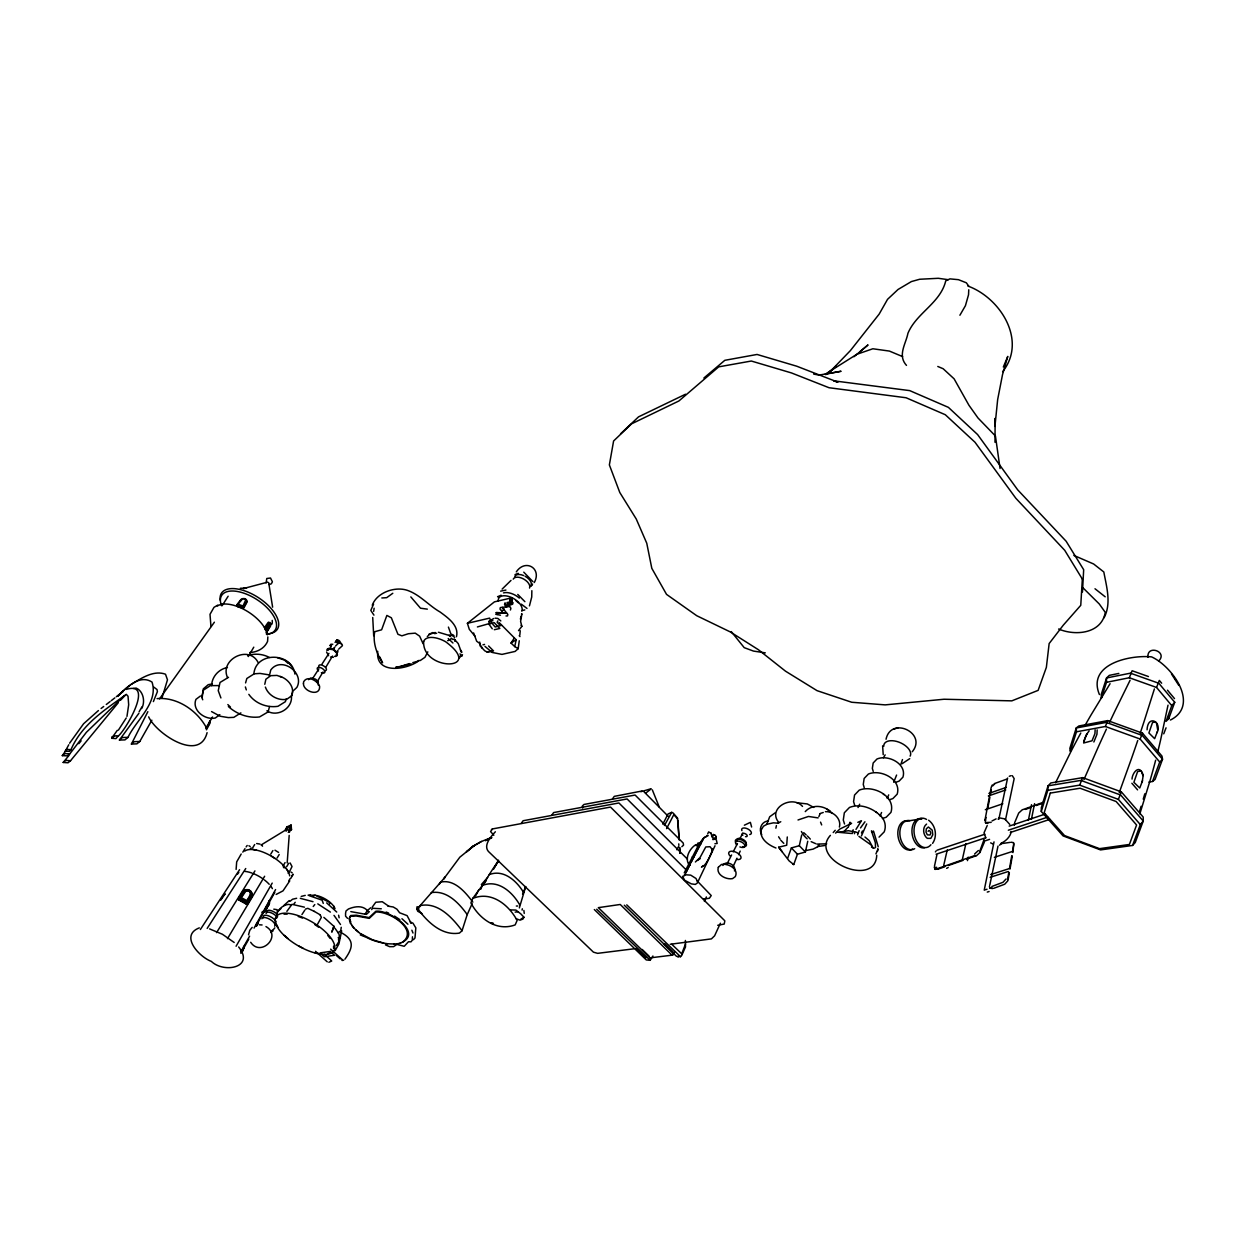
<?xml version="1.0" encoding="UTF-8"?>
<svg xmlns="http://www.w3.org/2000/svg" width="1246" height="1246" viewBox="0 0 1246 1246"><rect width="100%" height="100%" fill="white"/><g stroke="black" fill="none" stroke-linecap="round" stroke-linejoin="round"><path stroke-width="1.5" d="M421.927 913.583L417.721 911.247L417.005 909.378L416.896 906.917L420.058 906.574M1118.815 673.432L1109.298 675.363L1106.557 677.964L1106.479 682.325L1101.355 698.181L1101.215 694.552L1106.557 677.964L1130.418 673.167L1158.842 683.275L1174.729 702.277L1171.77 705.641L1166.038 721.387L1168.717 718.755L1168.732 715.843M787.285 836.969L786.709 845.224L778.657 847.233L782.317 851.875M329.66 903.973L329.676 902.353M1041.282 811.458L1041.345 807.595L1048.057 785.837L1050.83 782.971L1082.696 777.644L1121.322 791.849L1143.205 817.065L1143.252 821.021L1135.246 842.514L1132.567 845.442L1100.545 849.912L1063.087 835.91L1041.282 811.458L1047.793 790.353L1048.057 785.837L1080.874 780.401L1120.699 795.041L1143.252 821.021L1140.324 824.587L1132.567 845.442M412.442 936.805L412.364 940.076L411.024 941.836L408.47 941.742L404.234 946.29L396.898 944.437L393.58 946.633L389.624 946.68L385.403 944.842M521.576 614.699L521.607 613.764M994.947 423.36L995.149 418.376L994.993 442.268M454.774 641.285L454.852 639.712M968.765 289.757L968.531 294.757L965.432 305.691L959.903 315.238M236.117 869.428L236.678 861.889L241.194 854.024M696.327 845.863L698.149 842.888L700.891 843.947M269.338 675.955L270.74 670.037C281.035 655.817 304.912 672.529 296.906 687.371L293.9 690.222M126.235 689.412C154.94 680.55 125.363 730.795 117.918 736.339L115.987 738.598L111.673 738.286L117.295 730.343M685.534 943.923L681.718 953.813L671.812 944.297M1082.463 592.037L1083.677 569.702L1066.14 541.247L1017.702 489.865L977.596 434.558L948.393 407.364L909.736 390.621L833.745 380.824L836.829 381.93M289.181 835.396L287.187 862.871M267.843 636.908L267.579 641.379C264.526 648.45 257.206 652.219 249.761 652.546M492.263 628.778L488.899 624.153L489.071 621.318L491.142 620.056M1014.369 825.273L1014.509 823.263M707.681 833.932L708.616 831.892L711.139 833.34M333.601 948.331L333.601 946.103M1152.534 781.476L1155.058 779.451L1162.534 759.266L1142.271 735.436L1106.214 722.415L1076.248 727.976L1076.466 731.807L1070.283 751.431L1069.847 748.348L1076.248 727.976L1078.849 725.982L1107.741 720.609L1142.473 733.146L1140.152 739.049L1159.715 762.022L1152.534 781.476L1148.905 782.067M519.348 907.913L525.719 886.529L522.557 894.161M519.816 635.102L520.236 630.741M277.266 911.231L277.36 910.437M994.931 426.428L997.657 399.592L1002.516 374.641L1007.78 356.403L1003.342 366.994M705.734 837.359L706.856 835.49M766.711 824.463L769.701 816.769L775.137 812.844M877.495 851.361L877.854 848.464M875.502 847.638L875.346 842.67L871.452 830.864L872.325 832.11L873.415 831.129M207.085 732.664C199.547 762.801 156.124 733.52 148.679 716.871M330.766 647.359L330.579 645.163L331.171 646.02M612.44 798.966L614.278 796.365L642.017 791.008M340.781 930.653L341.233 927.304M341.669 930.824L340.127 938.129M248.53 934.827L249.761 930.341L252.175 927.382M484.974 646.363L492.108 652.437L501.967 654.399L515.112 651.424L518.18 648.699L519.255 640.755M551.76 815.196L553.613 812.579L627.112 798.951L687.465 859.148M373.675 611.365L374.127 608.204M716.17 836.876L715.998 838.028L713.101 838.62L714.16 838.309M716.139 838.449L715.702 835.677L713.164 834.431M211.851 684.319L211.649 685.643C211.742 676.858 218.86 668.977 227.426 667.56M253.857 674.008C255.726 651.144 292.156 652.141 294.928 674.102M521.233 823.372L523.102 820.74L618.919 802.969L686.39 870.097M522.105 910.078L522.308 908.77M1157.721 729.969L1156.475 723.038M934.516 866.001L936.852 855.021M456.457 636.722C459.322 625.585 447.797 617.705 440.087 612.004C428.717 605.525 420.058 594.794 407.489 590.386C395.075 586.087 376.853 592.473 372.243 605.245M1166.054 727.82L1163.733 733.832M807.751 841.252L805.383 852.015L797.44 854.211L793.749 864.553L789.061 860.83L778.657 847.233M801.708 834.945L799.309 845.707L791.366 847.919L787.659 858.26M1007.562 879.489L1008.855 872.153M1009.509 868.493L1011.783 855.659M1012.437 851.999L1013.73 844.679L1013.341 842.608L1011.129 842.218M1008.061 880.034L1009.353 872.698M1010.008 869.038L1012.282 856.204M1012.92 852.544L1013.823 843.153M984.885 820.569L991.115 787.69M985.368 821.098L986.053 817.454M987.782 808.311L989.869 797.347M990.554 793.702L991.24 790.042M835.614 833.153L839.742 829.088L851.594 823.31L850.021 823.606L850.021 822.22L848.246 827.251M1121.322 791.849L1118.378 799.371L1140.324 824.587M264.775 684.288L265.896 679.21L270.756 675.675L276.97 675.41L281.767 677.17M852.233 833.605L853.167 829.774M1028.355 820.335L1031.517 804.698M1031.423 819.307L1034.569 803.654M1168.016 705.158L1160.649 739.766A1006.83 651.923 -33.7 0 1 1157.814 751.665M69.854 753.814L67.315 755.855L62.3 755.637L64.823 753.596L69.854 753.814L86.395 732.29L124.179 695.891M70.524 760.73L68.047 762.786L63.203 762.459L65.664 760.403L70.524 760.73L118.23 702.775M882.62 745.824L883.212 754.671M1076.466 731.807L1105.373 726.48L1107.741 720.609M775.869 828.185L776.414 825.6M989.776 885.158L997.999 846.112M1005.491 819.915L1014.166 778.641L1012.313 775.697M994.028 841.875L984.231 890.158M998.84 819.229L1007.609 778.002M518.18 648.699L514.707 646.581L516.187 639.759L499.272 622.673M875.907 853.853L877.885 849.601M318.369 685.238L318.26 681.733L315.643 679.195L310.799 677.933L308.556 679.662M967.441 860.643L968.204 857.155M1058.617 629.012C1075.376 636.192 1101.557 633.747 1105.28 612.378L1099.284 603.983L1082.976 587.832M962.379 859.366L965.868 843.698M427.3 636.441L428.795 635.289M280.085 676.391C287.873 678.805 295.286 687.418 291.657 695.782L286.782 699.302C278.045 700.891 268.342 695.58 265.382 687.091M839.399 827.079C841.611 818.949 833.403 811.115 825.444 811.66M291.657 695.782L292.81 690.72M943.689 865.503L947.256 849.897M1106.479 682.325L1129.312 677.746L1132.131 670.753L1148.438 676.547M139.801 741.463L136.92 743.846L131.406 744.064L134.257 741.682L139.801 741.463L151.856 720.204M511.763 598.08L512.651 604.185L509.583 605.198M1047.793 790.353L1079.69 785.12L1082.696 777.644M472.141 903.677L467.219 914.58L462.048 930.746L459.431 933.083C441.738 936.073 427.067 921.666 417.597 908.505L445.196 877.028L443.654 878.991L459.836 857.186L474.181 845.613L466.362 851.921L472.296 846.688L481.408 841.486L491.625 837.483M379.843 657.016L382.569 662.81C376.697 653.916 372.585 642.251 374.735 631.706L381.619 629.791L386.867 615.431L391.353 617.782L397.926 634.276L401.882 635.834L408.361 633.731L415.261 633.155L419.653 636.176L423.142 643.824M510.439 609.995L510.907 608.219L507.013 602.581L511.763 601.538L511.109 597.644M1157.02 732.648C1162.3 721.683 1147.737 714.129 1147.068 729.813M1142.193 781.772L1143.221 775.339M269.541 706.529L268.108 711.918L259.526 716.948C248.234 718.381 236.756 714.145 228.392 706.56M520.392 619.106L521.186 616.163M928.099 831.331C929.454 828.356 931.915 833.652 929.999 834.991L927.351 834.867L926.012 832.141L926.308 828.777L928.395 827.017L932.21 830.148L932.787 834.789L930.84 838.371L927.289 838.356C923.052 835.147 922.118 827.484 926.588 824.089M338.476 939.92L339.644 935.637M508.057 605.712L508.524 604.014L512.978 602.862M711.902 851.454C713.46 847.373 706.949 866.001 702.137 866.577M126.967 716.403L128.681 704.784L128.042 696.265L126.329 694.349C105.116 709.659 81.815 724.284 70.96 749.703L69.496 751.385L65.368 751.058L66.817 749.376L70.96 749.703M854.413 833.73L854.99 831.705L858.183 832.92L857.606 834.945M127.995 737.367L124.958 739.906L119.429 740.046L122.451 737.507L127.995 737.367C136.11 720.141 158.772 702.588 152.012 682.076C139.35 673.899 126.251 687.994 117.794 696.234M245.571 682.901L246.833 678.494L254.215 673.806L260.04 673.416L268.622 674.787M265.04 629.635L269.011 623.062A3.411 1.153 -69 0 1 270.429 623.218A3.411 1.153 -69 0 1 269.557 626.925L268.606 628.809M720.39 923.224L714.612 935.793L711.419 938.892L670.239 944.266M706.357 896.933L704.411 901.45M1139.498 811.613L1141.102 806.271M333.414 928.223L333.959 926.385L323.867 917.383M1154.403 688.913L1144.389 720.531A923.847 213.923 -59.1 0 1 1140.215 733.178M268.747 904.892L268.591 903.568M1139.856 813.872L1149.98 780.837A1006.83 651.923 -33.7 0 0 1155.649 760.216M286.3 698.788L285.365 701.685L277.951 706.311C266.987 707.977 255.243 703.538 248.826 694.349M886.046 739.252C890.952 715.718 927.647 733.162 912.259 751.727M900.905 764.265L902.478 759.562M251.24 897.836L251.972 895.718A5.015 4.579 17.1 0 0 243.391 890.983L238.36 898.678L238.765 899.97L246.272 904.113L247.643 903.802L251.381 897.432M529.441 605.868L531.731 597.021L531.855 590.682M238.36 898.678L238.765 899.97M1104.096 617.736C1111.572 603.453 1106.573 586.913 1103.816 571.976L1093.63 563.986L1073.85 555.42M240.509 897.821L240.758 899.503L240.509 897.821L245.026 891.124A3.536 3.224 17.1 0 1 250.96 894.394L246.988 901.87M245.618 902.182L247.129 901.481M246.272 904.113L247.643 903.802M1119.266 792.549L1131.306 759.079A923.847 213.923 -59.1 0 0 1137.738 740.482M1168.717 718.755L1174.729 702.277M458.855 658.293L462.515 654.711M162.073 697.667L167.478 679.818L165.516 674.226C153.585 669.818 141.078 678.4 131.157 684.428M350.811 911.62L365.062 914.175L366.869 911.215L368.084 911.293C362.991 904.892 354.83 906.356 348.428 909.004L346.014 910.966L345.563 913.287L345.578 916.184L347.541 918.349M715.017 845.769L697.371 882.947L695.346 884.426L691.296 883.866L684.599 880.206L682.652 876.359L684.49 875.673L700.813 842.358L704.893 836.767M141.655 708.538C145.455 701.95 143.477 691.109 136.094 688.072L133.509 688.462M1142.566 780.712L1139.747 788.017L1133.891 782.317L1137.614 771.554L1140.838 771.025M372.211 907.166L375.778 902.244L382.273 901.73L388.845 906.294L388.004 906.169L393.222 906.979L396.929 909.191L399.623 912.773L407.099 915.639L411.118 923.193L410.245 921.993L412.971 923.177L415.821 927.896L414.996 937.958L413.438 939.718M509.988 598.532L509.894 602.846L510.206 597.878M1157.409 731.558L1154.653 738.676L1148.905 732.975L1152.534 722.493L1155.681 722.041M1132.038 779.093C1132.038 773.859 1138.346 764.514 1142.333 772.785M711.855 851.174L712.883 848.588M887.245 798.468L888.694 794.87M893.725 782.27L896.59 775.059M472.701 898.475L470.91 902.929C479.258 918.816 496.749 931.743 515.174 924.89L517.121 920.451C508.68 904.689 491.22 890.703 472.701 898.475L486.158 880.252L484.102 883.554C488.463 875.471 493.245 867.979 498.665 860.784L494.491 867.356M1093.848 741.993L1096.947 734.315L1097.165 729.876M1083.786 740.949L1087.166 733.614M880.159 815.912L881.576 812.501M480.785 889.239L482.342 885.47C497.979 879.162 512.293 891.934 519.644 904.705M498.447 860.176L493.416 869.412M1014.805 822.313L1018.698 813.062L1022.499 809.573M274.836 927.849L270.88 932.569M858.183 832.92L859.179 830.599M818.871 816.597L820.117 813.685M979.777 851.205L984.013 839.633L984.34 842.187L980.259 851.734M1083.942 779.56L1098.24 747.039A985.898 265.803 -79.8 0 1 1106.401 729.144M373.582 604.123L370.81 610.415L373.94 615.135M371.729 909.611L372.32 908.256L381.292 908.786M861.407 835.957L866.702 823.964M732.897 867.029L736.962 858.198M738.582 854.647L740.202 851.111M286.191 831.222L285.474 829.805L286.782 826.97L291.097 825.054L291.517 829.587L288.262 832.359M126.251 717.945L118.386 730.156M242.316 951.025L243.204 949.125A5.996 2.367 -48.5 0 0 243.577 946.337M242.394 951.804L243.655 948.642A4.953 1.962 -48.5 0 0 243.546 947.676M256.131 924.89L256.832 923.395M256.551 925.544L257.517 924.002A5.747 2.274 -48.2 0 0 258.093 922.196M256.614 926.136L258.047 923.052A4.968 1.962 -48.2 0 0 257.953 922.289M268.108 906.263L269.027 904.129A4.968 1.962 -48 0 0 268.653 901.419M861.484 832.935L862.45 831.004M855.986 829.384L861.469 820.709M1055.549 782.768L1070.781 751.899A1304.391 839.851 64.7 0 1 1080.796 733.037M734.424 870.892L734.813 870.082C735.561 864.553 725.717 860.052 722.882 865.44M672.996 955.059L650.054 957.878L598.345 907.649L620.228 904.471L672.139 955.23L674.6 951.757M1006.036 878.991L1002.968 882.308L991.832 886.482M1007.78 880.891L1004.712 884.224L993.576 888.367M652.92 956.009L650.178 960.308L646.238 959.918L594.326 909.549M338.009 650.194L336.451 653.075L337.931 651.923L335.688 651.985M1130.091 680.254L1115.404 710.111A985.898 265.803 -79.8 0 0 1109.672 722.15M336.654 652.624L336.778 652.608A3.349 1.168 52.2 0 1 333.585 649.509L334.831 647.11M676.89 849.788L678.463 846.657M858.027 807.533L859.678 804.231M991.364 786.818L992.299 784.949M662.825 824.198L668.058 813.918L671.719 812.345L673.229 813.093L677.466 818.015L679.195 839.804M664.414 825.491L671.719 812.345M666.579 828.621L673.79 814.682L677.575 818.747M686.125 872.138L689.614 865.238M684.256 872.839L699.131 843.963L703.912 837.608M726.776 864.444L731.604 854.974M733.209 851.828L737.461 843.511M740.093 838.356L742.725 833.2M691.374 861.796L702.962 839.788M131.406 744.064L147.853 711.684M276.628 914.05C278.543 909.019 283.2 904.876 288.667 904.362L290.801 905.017M427.814 651.845L424.948 657.312L420.26 660.52L418.454 660.536M285.474 829.805L291.097 825.054L288.885 830.661L289.602 832.079M497.886 620.851L497.154 622.237L500.067 625.321M475.598 895.843L478.589 890.205M286.86 911.371L292 904.331L304.429 907.166M153.383 701.591L157.401 691.655L157.012 689.536L153.803 687.122M65.368 751.058L68.764 744.765M998.186 819.276L999.043 817.672M1171.77 705.641L1156.553 687.449L1159.31 680.409L1161.646 683.197M330.548 645.303L331.202 644.089L329.972 645.599L332.791 644.182M240.867 953.33L248.764 939.126M255.975 926.121L274.821 892.307M240.836 951.866L249.605 936.135M254.075 928.099L275.584 889.566M276.472 918.271L277.609 916.635M317.496 924.33L321.375 917.321L320.097 914.782M987.221 825.568L984.044 832.795L985.835 837.857M236.086 946.244L272.204 883.103M344.94 959.186C352.462 948.408 355.515 940.169 341.015 932.522M139.131 711.746L141.904 706.949M439.168 884.426L440.492 882.168C454.369 878.851 465.412 892.245 472.857 902.12M248.281 656.564L253.779 647.172M883.445 757.755L885.143 754.874M205.87 728.116L212.521 716.98M317.138 681.827L323.01 671.968M227.488 938.659L264.635 876.265M288.761 880.875L290.147 878.555M290.739 878.43L292.826 874.941M932.584 843.386C937.599 836.222 935.684 825.35 928.613 820.226M325.938 667.031L332.511 656.05M265.009 909.424L268.342 903.521A4.968 1.962 -48 0 0 268.653 901.232M263.171 911.247L264.884 910.982L268.747 904.191A3.504 1.386 -48 0 0 268.513 902.509M268.326 905.608L264.806 911.511L263.077 911.792L265.118 911.262M289.679 871.281L292.031 866.546L290.131 862.964M282.967 866.095L285.069 862.59M286.642 866.733L288.745 863.229M277.079 858.027L279.197 854.522M69.62 743.192L83.591 723.755L98.418 710.563M270.771 854.086L272.89 850.582M220.698 900.188L222.395 897.385M252.549 848.028L254.682 844.539M221.866 898.6L224.716 894.363M860.534 827.905L864.942 821.799M242.83 852.139L244.964 848.682M301.921 914.58L304.849 910.094M254.932 870.907L216.555 932.615M1110.061 683.696L1091.2 714.69A1304.391 839.851 64.7 0 0 1085.079 725.328M534.3 582.536C542.119 568.363 525.376 558.442 516.311 571.867M289.788 880.813L283.013 890.859L276.145 894.441M222.115 605.712L228.143 596.227M206.229 728.863L209.141 723.942A7.118 2.399 -46.7 0 0 209.702 720.982M206.447 729.813L209.764 723.63A5.825 1.962 -46.7 0 0 208.907 722.353M245.742 868.524L207.179 928.395M266.114 632.657L267.765 630.087M322.013 664.056L328.944 653.34M514.707 646.581L511.031 643.045L514.209 638.17M312.668 678.431L318.898 668.853M336.358 945.48L338.881 941.618L339.878 937.35L338.772 933.597L334.925 928.208M237.41 605.852L243.749 607.238L246.786 601.631A3.442 2.741 -7.8 0 0 240.992 599.435L236.942 604.637L237.519 606.568L236.942 604.637M239.107 607.176L243.858 607.955L246.879 602.363A3.442 2.741 -7.8 0 0 246.848 601.102M239.575 869.708L200.372 929.516M237.052 605.354L242.534 598.874A2.445 1.931 -7.8 0 1 245.68 600.074L243.001 606.039L237.908 604.092M335.158 950.636L338.865 944.016L339.846 939.655L338.164 937.677M1002.625 371.682C1027.343 340.75 1000.476 297.887 967.908 286.05M978.375 850.52L974.59 854.008M980.088 852.404L976.319 855.877M138.913 713.257L119.429 740.046M62.3 755.637L66.521 749.703M159.519 698.913L214.39 622.19M712.681 836.3L712.042 837.187L713.506 834.649L714.674 834.851M935.403 851.89L936.073 850.987M819.198 844.57L817.516 846.859L813.108 849.118L805.383 850.644M246.116 846.906L247.191 845.458M250.041 849.367L251.131 847.934M293.869 904.066L295.209 902.291M518.523 630.663L521.84 626.395L520.61 621.411L521.918 613.904M288.075 873.181L289.197 871.779M292 875.642L293.122 874.225M313.213 906.512L314.786 904.565M1158.64 661.05C1168.327 651.72 1146.663 644.12 1147.971 657.281M63.203 762.459L69.044 755.341M78.81 743.675L81.115 740.856M111.673 738.286L113.931 735.592M487.622 877.449L481.345 884.598M502.138 589.093L511 580.418M510.844 909.907L515.891 910.063L520.797 913.879L523.943 917.227L520.657 919.361M833.231 832.546L835.225 830.272M120.628 700.112L125.441 695.112M335.065 642.438L337.183 640.086M843.635 831.939L847.545 827.687M1089.129 730.888L1085.998 735.28L1083.599 743.005L1092.026 740.794L1094.923 733.66L1095.141 729.798M335.595 645.926L339.255 642.593A3.349 2.414 21.3 0 1 342.416 645.693L338.772 649.026M241.973 892.728L243.25 891.388A5.015 4.563 17.1 0 1 251.832 896.123M530.251 586.477L532.587 584.062M717.727 925.295L724.222 924.049L724.829 920.825L610.524 807.065L492.45 828.933L490.581 831.565L493.837 835.241M830.412 835.35C808.265 859.615 875.19 888.959 876.748 855.254M283.714 905.608L289.228 900.593M909.72 758.658L902.182 763.673M624.293 905.219L676.485 956.305L680.503 956.694L681.702 955.48L685.502 946.913L685.393 940.465M678.011 956.99L679.226 955.775M646.02 957.831L635.616 948.533M338.196 932.911L339.815 931.338M1159.715 762.022L1162.534 759.266L1161.988 756.12L1142.473 733.146M879.053 837.125L884.239 831.83C886.591 825.74 884.753 818.747 879.411 814.9M645.599 793.204L651.284 788.811M117.467 696.218L123.65 690.3M620.555 433.81L638.528 416.865L685.518 394.219M369.377 911.667L366.371 914.408L365.062 914.175M277.515 911.745L280.895 908.645M805.259 811.598C812.392 803.499 825.74 805.523 832.157 813.42M239.575 601.507L241.101 600.151M475.24 636.504L469.275 629.277L467.406 623.296L494.428 601.865L508.757 598.532M224.233 894.784L225.246 893.88M530.812 586.15L532.12 584.997M264.464 912.29L269.416 903.599A4.205 1.651 -48 0 0 268.715 902.478M703.102 865.892L701.467 867.2M695.393 861.983L700.034 857.544L705.766 846.953L710.064 846.719L712.354 849.679M853.993 356.714L868.01 344.924L860.207 351.528M703.865 378.036L724.829 360.312L757.054 354.456L796.708 366.199L837.951 382.195M698.913 859.351L699.8 858.681L697.542 860.456M331.748 961.009L328.851 962.27M698.866 859.475L699.8 858.681M367.991 910.016L370.685 907.773M514.987 574.624L518.196 573.316M825.755 374.688L835.957 366.417L830.225 371.495L850.395 350.593L879.162 314.101L887.541 299.336L898.039 289.477L911.402 281.565L919.657 279.26L938.285 278.294L948.19 279.68M125.161 689.085L129.693 685.409M219.857 714.659L215.34 717.992C205.247 720.453 191.557 710.298 195.949 699.349L200.45 695.984M289.944 901.341L292.545 899.238L296.657 898.288M489.071 621.318L493.681 618.53M948.206 867.481L946.617 868.369M111.268 700.657L114.866 697.853M116.33 696.716L123.089 691.561M106.284 704.504L110.069 701.591M101.082 708.491L103.714 706.482M492.45 828.933L491.407 829.696M392.802 593.267L386.696 597.675L381.837 597.971M240.867 712.883L233.827 717.353L228.345 717.603L220.121 716.232L211.555 711.575M1170.43 720.032C1200.241 705.049 1172.19 666.158 1151.569 656.876C1129.452 654.726 1086.792 664.258 1099.424 694.552M681.827 846.704L683.556 845.146L683.213 843.059L635.102 795.041L584.016 804.449L582.318 806.006L582.645 808.062M994.853 783.641L992.782 785.837M707.385 836.082L708.211 835.552M511.031 643.045L516.187 639.759M261.099 844.99L286.393 829.571M684.412 874.708L690.705 875.128L695.984 878.477L697.9 882.339M217.785 605.104L213.985 607.347L210.013 614.309L210.948 626.489M111.735 737.102L116.143 735.716L117.918 736.339M472.296 846.688L481.408 841.486M488.899 624.153L494.21 622.642L499.864 628.451L494.319 629.713M429.029 634.479L435.243 632.47M798.016 819.977L808.467 816.457L818.108 817.906M339.255 642.593L337.448 643.014L338.429 641.955L339.083 642.765M490.799 837.717L485.442 840.661L491.734 837.826M402.396 942.397C419.17 929.563 389.095 910.966 375.965 912.041L369.268 918.364L356.247 915.981L350.78 916.293L349.674 917.586L349.69 921.339M992.003 820.958L996.099 818.887M777.893 823.279L780.775 821.721M228.532 677.31L220.028 682.465L218.252 690.689L220.916 697.947M330.735 649.415L333.585 649.509L333.975 648.076L332.48 649.213L333.71 649.337M429.045 634.214L432.938 632.532M273.793 909.159L277.048 909.689M495.363 831.783C491.189 836.191 483.137 845.193 488.354 851.392L593.439 952.162L597.597 953.346L633.918 948.813M328.337 649.727L329.287 649.291M434.527 633.622L436.676 633.233M712.821 839.617L714.223 838.558L716.357 839.897L717.182 843.48L714.924 843.729M857.84 822.329L860.456 821.176M1001.457 843.589L999.479 845.193M744.36 825.195L750.372 822.36L751.618 827.017M330.159 952.785L327.854 953.595M994.292 783.656L1006.675 779.171M409.436 663.588L400.978 666.33L411.211 663.853M467.406 623.296L489.616 618.125L491.578 622.938L477.405 626.94M824.759 845.504L817.547 846.564M500.643 591.149L505.923 590.059M199.313 927.881C179.58 935.419 198.846 956.71 211.337 961.382C223.969 973.609 255.196 967.535 238.656 946.96M1023.106 809.526L1042.918 802.424M1025.396 809.417L1030.8 807.486M1036.205 805.539L1041.609 803.608M893.398 729.315L898.21 727.664M895.967 782.223L899.098 781.117L902.945 777.146C907.072 763.673 887.977 754.266 876.982 759.016L873.166 763.004L872.34 768.408L873.228 771.43M936.976 868.805L975.182 855.426M937.459 869.334L944.748 866.78M948.377 865.503L962.94 860.41M966.585 859.133L975.68 855.955M1009.276 776.289L1011.036 775.682M399.919 943.253C425.213 933.861 388.923 909.191 375.825 911.262L369.143 917.586L356.263 915.203L350.593 915.545L349.114 918.676L350.562 923.488M889.442 799.761L892.899 798.561L897.182 794.154C901.73 779.233 880.611 768.86 868.4 774.031L864.148 778.454L863.26 784.45L864.257 787.784M988.888 793.406L1006.301 787.379M988.327 795.976L1005.756 789.964M985.321 809.729L1002.828 803.763M640.833 791.708L650.147 789.03M839.679 832.126L848.448 830.708L854.071 831.783M882.417 818.513L886.218 817.22L890.952 812.376C896.03 795.96 872.714 784.591 859.242 790.151L854.554 795.026L853.572 801.645L854.694 805.29M269.229 584.592L271.379 583.751L272.407 581.789L270.507 578.019L266.784 578.502L266.13 582.894M937.07 850.193L984.745 834.275M1009.182 826.114L1044.958 814.168M936.12 854.242L985.695 837.748M1008.326 830.225L1047.73 817.111M984.06 841.206L989.573 839.368M1010.366 832.468L1049.771 819.385M820.133 813.513L823.248 812.485M944.53 866.126L945.356 865.861M994.355 857.326L1012.359 851.47M990.71 874.567L1008.793 868.758M990.134 877.324L1008.232 871.515M985.181 889.831L987.003 889.255M987.268 892.089L989.09 891.513M305.597 909.019L307.809 908.334L314.397 911.449M501.126 595.23L497.606 596.694L498.353 596.943M412.784 662.654L418.5 661.019C406.461 669.85 375.233 674.802 377.725 651.331M313.182 895.812L315.3 895.235M496.375 612.534L506.655 613.063L507.854 614.449L507.527 615.898L506.001 615.976M768.393 820.958C761.664 821.254 758.316 829.104 761.727 834.586M501.562 625.336L495.238 627.003L492.793 624.293M482.965 644.821L484.538 644.416M301.205 896.435L305.239 895.407M496.064 612.658L506.655 613.063L502.263 607.363L500.331 607.596L500.004 609.154L503.602 613.25M447.641 640.646L450.211 640.023L451.223 638.217L453.155 639.634M522.463 610.478L524.8 609.917M489.257 874.614C503.633 868.945 516.794 881 523.647 892.557M247.658 655.614C254.823 653.216 262.735 653.901 269.401 657.452M289.96 829.898L291.517 829.587L288.324 826.659L286.782 826.97L287.608 828.606M397.069 943.829L400.558 943.144M212.303 683.898L208.238 684.677L203.316 688.851L202.164 697.667M673.401 953.221L663.978 943.736M650.054 957.878L650.895 957.722M479.726 642.048L479.975 645.708L484.678 650.755L486.968 651.938L492.295 651.269M308.074 895.173L310.83 894.69M397.053 666.984L395.87 667.186L402.676 666.049M261.8 912.212L264.541 911.76M693.866 856.812L692.262 856.921L693.368 857.373M905.11 821.441L921.838 818.747M419.715 905.733C437.658 901.45 452.438 917.757 462.048 930.746M826.705 843.791L816.971 844.118M418.952 908.817L417.005 909.378M991.162 822.36L985.243 822.562M1000.631 843.729L1010.039 842.389M703.694 899.067L709.363 898.257L711.232 895.563L697.23 880.969M339.177 642.562L336.903 642.625L337.386 640.023A3.349 2.648 73.2 0 1 340.532 643.014L341.061 643.948M342.011 960.464L343.709 960.23M501.624 610.478L503.555 610.229L503.867 608.671L502.263 607.363L509.427 606.506M459.727 656.284L461.082 656.128M515.128 912.119L518.383 911.729M711.902 836.206L710.734 832.749M431.241 892.65C446.8 889.956 458.949 903.132 467.219 914.58M393.923 944.11L397.676 943.72M157.058 698.632C176.854 696.81 196.697 710.173 206.073 727.134M989.449 886.264L989.822 888.211L992.19 888.009M992.688 888.554L989.822 888.211M796.895 802.767L807.299 803.935L813.778 807.439M934.874 867.418L936.665 867.325M936.587 869.272L938.378 869.163M283.995 914.175L287.203 914.143M240.322 588.283L246.537 588.065L243.391 588.564L267.781 582.1M837.281 832.188L851.345 833.481M495.145 618.172L497.824 618.437L500.814 620.929M516.327 906.029L517.744 906.013M999.494 817.89L1004.774 818.887L1009.758 824.416M394.499 944.001L386.914 943.767M490.519 620.726L492.949 620.757M333.367 657.343L330.611 657M496.469 613.266L497.497 613.312M454.681 637.485L452.438 635.382L448.965 635.335L450.538 636.457M259.355 924.797L262.081 924.968M765.293 652.857L753.487 651.082L744.22 647.655L731.277 631.613M778.267 823.185L773.345 822.843L766.913 824.276L763.44 826.238L760.901 830.506C760.091 839.321 768.689 845.193 775.962 847.996M219.28 685.58L210.403 685.627L203.41 690.144L201.727 696.919L202.724 699.785M438.436 632.236L449.619 635.569M697.464 844.928L696.561 844.835L698.975 845.52M500.471 615.228L495.97 614.262M427.331 609.138L420.494 608.204L410.822 596.912M248.219 890.734L245.649 891.342L241.428 897.65L246.724 900.562C248.219 898.148 252.985 892.588 248.219 890.734A3.536 3.224 17.1 0 1 249.839 891.669M697.075 844.881L695.813 844.695C689.786 848.324 684.428 858.167 688.976 864.568L690.159 865.051M387.413 943.674C373.987 942.038 360.032 936.291 351.73 925.217M985.726 823.108L987.86 823.466M256.676 843.526L259.993 844.087M253.047 849.476L256.365 850.052M283.465 867.559L284.649 867.761M272.235 930.248L272.812 931.307L271.239 931.307M300.317 898.335L312.995 901.683M277.406 657.686L284.586 660.131L288.075 663.433M813.685 374.096L819.027 375.093L841.081 371.261L825.132 374.267L856.827 354.3L872.839 348.771L889.395 351.076L902.634 356.605M318.758 953.533L314.895 952.692M383.628 943.051L373.348 940.06M486.968 651.938L493.525 650.91L488.603 645.973M309.039 895.625L322.107 900.173L323.275 903.412M491.765 922.928L493.478 923.379M452.438 635.382L453.482 635.678M209.608 928.909L222.395 934.251L234.186 942.474M1129.312 677.746L1156.553 687.449M298.23 916.464L302.513 918.068M1105.373 726.48L1140.152 739.049M1079.69 785.12L1118.378 799.371M317.014 896.17L328.742 901.964M871.484 847.078L874.412 848.183M360.296 934.936L364.642 936.603M265.476 628.124L264.432 627.719L267.952 622.657A3.411 1.153 -69 0 1 268.669 622.128M792.923 864.226L793.749 864.553M937.786 366.464L943.16 368.738L954.109 378.831L968.936 405.246L978.001 417.986L995.429 436.007L1000.071 468.527M386.151 912.041L388.612 913.084M496.282 614.138L497.216 614.543M811.162 841.673L815.756 843.682M493.073 924.236L491.204 922.788M372.071 939.593L361.542 934.142M650.178 960.308L596.725 909.206M680.503 956.694L626.754 904.861M990.632 842.872L992.891 843.916M266.893 710.812C277.328 717.68 293.075 708.351 291.377 695.766M303.027 948.206L298.838 945.994M453.887 635.522L450.85 633.871L448.42 627.096M286.829 829.525L288.885 830.661M240.914 899.114L245.774 901.793M238.905 899.565L246.412 903.708M317.777 903.864L330.377 912.088M858.93 836.378L871.53 845.271M314.163 911.309L320.347 914.922M881.171 816.442C873.306 808.296 860.503 803.094 849.492 807.439L844.336 812.766L843.293 820.024L844.539 823.98M526.996 608.437L521.342 604.17M394.546 916.106L399.841 919.641M274.992 850.193L278.59 852.435M271.379 856.173L274.977 858.432M248.935 845.754L250.197 846.548M290.957 872.075L292.218 872.87M827.095 809.23L829.976 811.115M314.631 924.439L318.587 927.164M265.959 926.572C282.375 935.917 260.803 957.473 250.68 942.288M516.046 918.676L520.003 920.155L522.915 919.081L523.943 917.227M480.38 643.933L476.673 641.223L473.62 632.937M802.517 806.411C792.129 794.403 766.773 808.42 778.906 822.594M448.217 638.497L452.937 642.998M326.686 902.898L336.731 912.041M1095 588.766L1105.202 596.818M355.873 929.796L358.536 932.024M883.18 793.951L884.068 794.714M515.969 600.712L518.398 602.784M886.591 796.91L888.18 798.281M864.989 837.016L869.21 840.645L873.15 848.152M287.873 938.472L284.633 935.575M401.944 918.723L407.925 924.236M875.673 811.676L876.654 812.532M797.44 854.211L791.366 847.919M324.365 954.311L330.891 960.168M315.503 951.305L327.246 961.834M330.626 949.14L342.416 959.747M336.264 955.355L340.189 958.89M803.717 832.671L806.146 834.882M454.074 638.902L458.232 643.59L461.487 652.53M227.847 704.582L230.479 707.105M642.22 949.483L649.073 956.149M664.648 943.689L672.809 951.679M517.775 594.435L524.893 601.662M459.976 653.87L461.986 656.144M643.964 791.755L668.354 816.442M799.309 845.707L805.383 852.015M523.772 572.163L532.945 581.664M780.821 840.287L783.796 843.355M807.361 835.988L810.336 839.103M460.397 649.96L461.877 652.063M268.684 582.676L272.625 607.176M1131.882 783.267L1137.582 789.871M333.99 915.358L340.501 924.501M1167.486 690.191L1174.495 698.601M519.208 635.678L519.971 636.597M327.854 935.528L330.19 938.487M288.496 662.483L291.985 666.735M328.601 655.723L326.577 652.032M353.724 927.958L350.344 922.928M258.078 662.405C248.904 644.571 219.374 659.477 227.488 677.513M968.936 286.409L966.335 282.795L958.47 279.68L949.935 278.87L945.745 280.864C940.387 303.199 916.386 312.917 907.929 333.321C905.842 344.005 897.338 355.344 906.481 365.389M521.14 625.352L521.84 626.395M261.894 845.271L262.517 846.205M286.549 868.96L288.293 871.546M507.496 606.568L505.019 602.846L504.552 604.544L506.203 607.082M652.328 789.871L659.259 807.05M1171.474 673.946L1174.573 678.79M1174.994 679.459L1178.841 685.456M778.61 836.782L780.089 839.119M1141.663 771.975L1142.909 775.588M481.018 645.926L482.311 648.325M277.983 927.336L276.705 924.641M511.545 598.734L512.386 602.643M820.553 822.142L821.675 824.93M349.955 919.86L350.842 922.071M411.865 930.201L412.987 933.02M1142.317 772.769L1143.221 775.37M873.648 831.503L878.228 846.704M245.384 686.951L246.319 689.91M333.632 905.951L334.193 908.1M934.718 867.637L935.185 869.474L934.235 867.107M338.601 915.203L339.146 917.788M985.181 819.479L985.477 821.13M523.881 910.437L524.239 913.427M373.691 635.725L372.725 617.486M679.677 847.545L680.036 853.354M677.933 820.335L679.117 839.648M679.584 847.373L679.942 853.167M678.759 843.869L678.852 845.395M221.508 605.634A31.866 15.591 32.8 0 1 236.911 591.398A31.866 15.591 32.8 0 1 272.189 613.826A31.866 15.591 32.8 0 1 266.597 634.292M220.262 600.276A33.268 16.307 32.8 0 1 241.335 589.841A33.268 16.307 32.8 0 1 275.833 615.01A33.268 16.307 32.8 0 1 266.333 633.887M272.204 620.399A26.166 12.818 32.8 0 1 271.971 624.106M217.349 606.054A30.247 14.672 32.8 0 1 246.101 610.602A30.247 14.672 32.8 0 1 267.283 634.868M326.888 650.443A5.903 2.928 31.7 0 1 331.062 648.777A5.903 2.928 31.7 0 1 337.09 653.496A5.903 2.928 31.7 0 1 334.458 656.393M328.025 650.038A5.093 2.523 31.7 0 1 333.99 649.696A5.093 2.523 31.7 0 1 335.968 655.085M318.54 670.955A4.361 2.134 31.7 0 1 318.883 667.311A4.361 2.134 31.7 0 1 324.723 671.018A4.361 2.134 31.7 0 1 321.359 672.747M318.727 666.283A4.361 2.134 31.7 0 1 323.804 666.018A4.361 2.134 31.7 0 1 325.518 670.613M513.227 579.141A9.298 5.093 30.2 0 1 523.554 578.969A9.298 5.093 30.2 0 1 529.534 588.065M514.785 576.462A9.298 5.109 30.2 0 1 523.678 575.574M525.111 576.275A9.298 5.109 30.2 0 1 531.092 585.371M498.291 601.133A13.223 7.133 30.2 0 1 511.172 597.332A13.223 7.133 30.2 0 1 521.778 611.194M503.524 592.894A13.208 7.149 30.2 0 1 519.333 598.08M257.439 923.13A3.489 1.386 -48.2 0 1 257.533 923.893M257.579 923.052A4.252 1.682 -48.2 0 1 257.252 924.049M237.503 874.303A20.45 8.52 30.8 0 1 238.858 872.527M244.777 871.39A20.45 8.52 30.8 0 1 252.019 873.088M253.592 873.695A20.45 8.52 30.8 0 1 262.906 878.819M264.308 879.863A20.45 8.52 30.8 0 1 269.198 884.271M271.021 886.498A20.45 8.52 30.8 0 1 272.376 888.647M244.746 851.096A26.571 11.245 30.8 0 1 270.164 855.457A26.571 11.245 30.8 0 1 289.679 875.86M261.925 918.785A7.429 3.022 30.4 0 1 269.946 919.377A7.429 3.022 30.4 0 1 274.618 926.152M275.942 923.909A7.429 3.037 30.4 0 1 274.883 924.345M263.451 917.71A7.429 3.037 30.4 0 1 268.202 915.732A7.429 3.037 30.4 0 1 276.207 921.915M266.037 913.318A6.682 2.741 30.4 0 1 269.603 912.321A6.682 2.741 30.4 0 1 275.74 915.623M266.831 912.617A7.087 2.913 30.5 0 1 269.557 910.296A7.087 2.913 30.5 0 1 276.955 913.957M312.061 895.329A14.874 6.277 30.1 0 1 325.284 899.005A14.874 6.277 30.1 0 1 335.034 908.661M713.491 838.309A2.726 1.791 52.8 0 1 713.787 839.555M742.85 835.318A2.694 1.371 26 0 1 743.364 833.294A2.694 1.371 26 0 1 746.977 835.132A2.694 1.371 26 0 1 745.513 836.673M741.915 830.615A5.264 2.663 26 0 1 744.423 827.983A5.264 2.663 26 0 1 750.606 831.113A5.264 2.663 26 0 1 749.703 834.555M736.651 844.866A5.109 2.57 26 0 1 738.177 841.066A5.109 2.57 26 0 1 744.89 845.364A5.109 2.57 26 0 1 739.89 846.922M735.592 842.14A6.043 3.037 26 0 1 739.143 839.197A6.043 3.037 26 0 1 746.214 843.713A6.043 3.037 26 0 1 742.647 846.641M737.056 840.91A5.109 2.57 26 0 1 736.838 839.757M737.321 838.87A5.109 2.57 26 0 1 743.675 839.82A5.109 2.57 26 0 1 745.762 844.274M730.172 856.127A6.713 3.349 26 0 1 731.449 851.174A6.713 3.349 26 0 1 740.436 855.737A6.713 3.349 26 0 1 736.807 859.491M807.159 838.838A30.901 25.169 -10.7 0 1 801.412 831.487M883.757 746.307A14.329 7.881 24 0 1 898.896 742.133A14.329 7.881 24 0 1 910.141 756.12M914.689 848.728A14.765 9.734 80 0 1 900.157 836.658A14.765 9.734 80 0 1 909.892 820.631M912.664 849.024A14.765 9.734 80 0 1 898.537 838.854A14.765 9.734 80 0 1 905.297 820.849M930.918 844.741A14.859 9.734 80 0 1 918.177 843.511A14.859 9.734 80 0 1 914.953 824.665A14.859 9.734 80 0 1 926.572 819.447M924.407 847.825A14.843 9.734 80 0 1 912.01 832.858A14.843 9.734 80 0 1 921.962 818.669M1011.207 831.518A11.167 6.261 -40.8 0 1 1001.083 843.246M1144.794 793.811A1317.552 1071.607 21.3 0 1 1143.236 799.153M303.448 683.4C302.965 691.514 320.362 697.23 319.599 686.281C317.528 680.643 307.575 675.02 303.635 681.733L303.448 683.4M1082.338 579.094L1080.765 605.322L1063.29 625.165L1049.148 643.559L1046.36 667.389L1038.136 690.362L1011.814 700.859L944.016 699.24L885.19 704.878L851.719 702.261L817.049 690.658L785.525 671.189L758.393 649.711L730.296 631.924L696.732 615.711L666.532 594.373L651.814 568.347L646.752 543.209L636.254 519.006L619.792 492.497L609.372 464.914L613.593 440.991L631.566 423.842L678.914 400.963L718.708 366.854L751.322 361.029L791.49 372.943L829.026 387.724L906.076 397.754L945.309 414.731L975.011 442.252L1015.833 498.26L1064.738 550.327L1082.338 579.094M423.64 641.565C422.285 671.438 485.301 671.158 445.663 641.768A20.17 10.389 30.6 0 0 431.739 637.422A18.892 9.719 30.6 0 0 423.64 641.565M251.521 893.6L247.378 902.493L239.653 898.818L242.861 892.448L245.431 890.236A4.236 3.863 17.1 0 1 251.521 893.6M266.613 628.732L266.769 632.205L270.584 625.897A2.414 0.81 -69 0 0 270.289 623.794L266.613 628.732M718.335 867.278C715.858 874.801 726.293 879.925 732.57 878.617L735.311 876.592C739.096 868.945 727.929 862.98 721.45 864.49L718.335 867.278M1050.3 793.079L1044.195 812.75L1064.536 835.568L1099.533 848.651L1129.39 844.461L1136.586 825.008L1116.12 801.505L1080.064 788.22L1050.3 793.079M333.959 926.385L331.888 931.899L333.959 926.385M337.37 639.93L336.046 641.036L337.386 640.023M330.283 951.43L320.097 952.879L324.365 956.71L334.582 955.277L330.283 951.43M697.962 845.022L697.962 845.022M283.73 934.998A33.564 13.784 30.1 0 0 333.757 951.025A33.564 13.784 30.1 0 0 297.42 915.358A33.564 13.784 30.1 0 0 283.73 934.998"/></g></svg>
